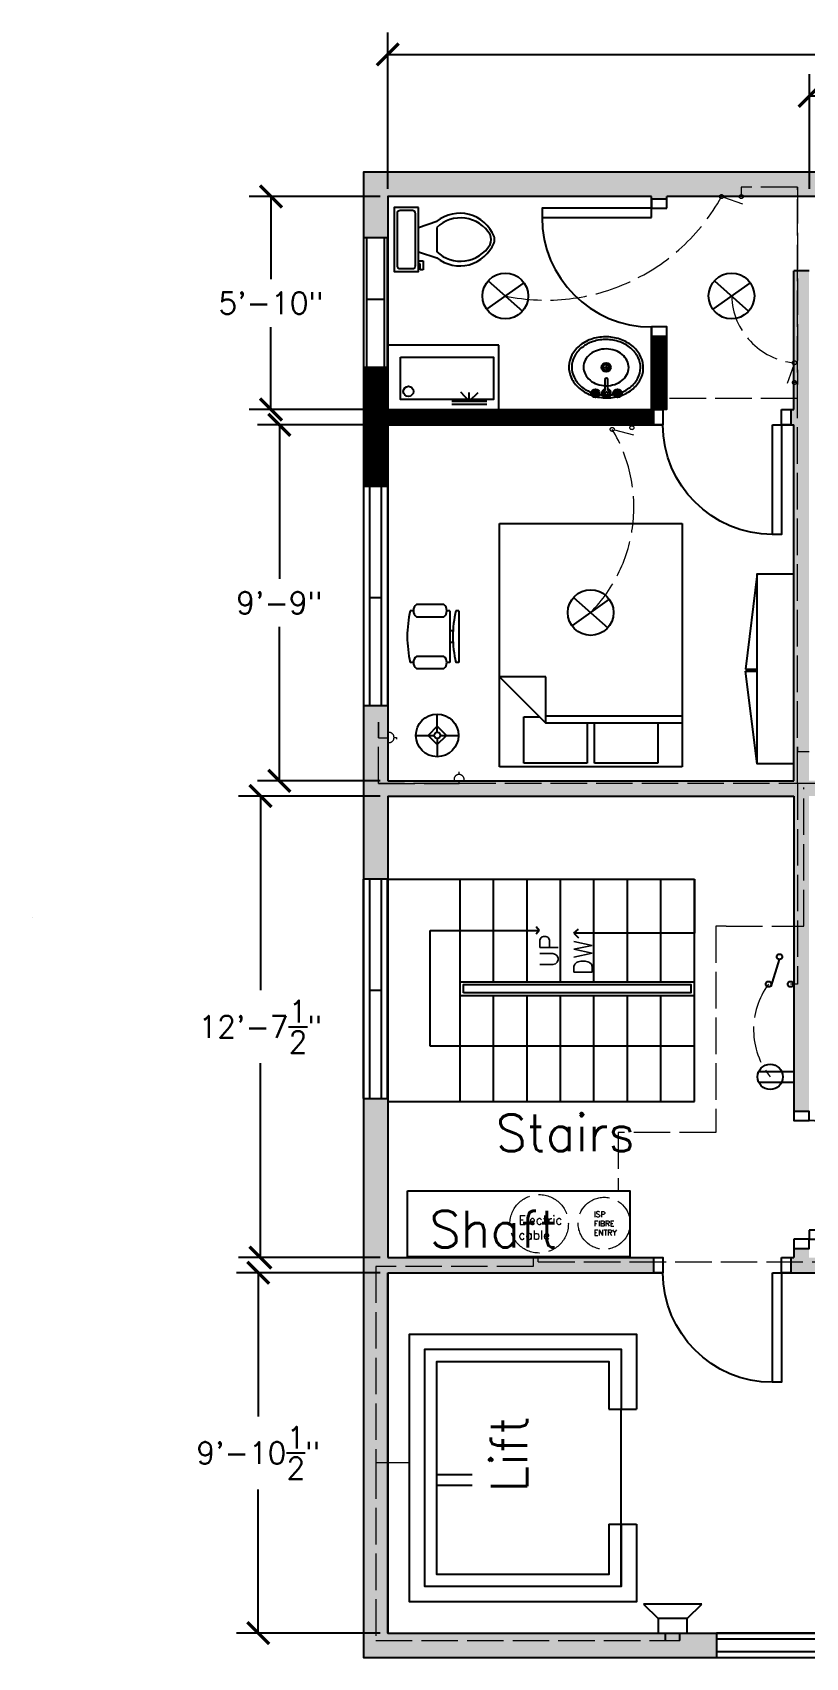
# Model space of a CAD drawing. Header units: inches. Extents: x 527 to 1247, y 344 to 878.
# Drawn here: x 527 to 781, y 344 to 878 of the extents above; entities that cross this region are included whole.
import ezdxf
from ezdxf import colors
from ezdxf.entities.mleader import LeaderData, LeaderLine
from ezdxf.math import Vec2, Vec3

# ---------------------------------------------------------------- set-up
doc = ezdxf.new("R2010")
doc.units = ezdxf.units.IN
doc.header["$MEASUREMENT"] = 0
doc.linetypes.add('ACAD_ISO02W100', pattern=[15, 12, -3])
for name, color, linetype in [('Blocks', 4, 'Continuous'), ('Dimensions', 1, 'Continuous'), ('Door', 6, 'Continuous'), ('Hatches', 3, 'Continuous'), ('Text', 2, 'Continuous'), ('Window', 5, 'Continuous')]:
    doc.layers.add(name, color=color, linetype=linetype)
doc.layers.add('Electrical', color=30, linetype='ACAD_ISO02W100', lineweight=20)
doc.layers.add('Internet', color=190, linetype='ACAD_ISO02W100', lineweight=20)
doc.styles.get("Standard").update_dxf_attribs({"font": 'simplex.shx'})
doc.dimstyles.new('Dim', dxfattribs={"dimscale": 40, "dimtxt": 0.18, "dimasz": 0.18, "dimexe": 0.18, "dimexo": 0.0625, "dimgap": 0.09, "dimtad": 0, "dimtih": 1, "dimtoh": 1, "dimzin": 0, "dimdsep": 46, "dimlunit": 4, "dimtxsty": 'Standard', "dimblk": 'ARCHTICK', "dimcen": 0.09, "dimadec": 0, "dimazin": 0, "dimtfac": 1, "dimtofl": 0, "dimtmove": 0, "dimatfit": 3, "dimfxl": 1, "dimtolj": 1, "dimtzin": 0, "dimarcsym": 0})

# ---------------------------------------------------------------- blocks, each defined once
blk = doc.blocks.new('Door 1')
at = {"layer": 'Door'}
for points in [[(-6, 6), (-3, 6), (-3, 42), (-6, 42)], [(-6, 6), (-3, 6), (-3, 42), (-6, 42)], [(-6, 6), (-3, 6), (-3, 42), (-6, 42)], [(-45, 0.99), (-42, 0.99), (-42, 6), (-45, 6)], [(-3, 1), (0, 1), (0, 6), (-3, 6)]]:
    blk.add_lwpolyline(points, close=True, dxfattribs=at)
blk.add_arc((-6, 6), 36, 90, 180, dxfattribs=at)
blk.add_arc((-6, 6), 36, 90, 180, dxfattribs=at)
blk.add_arc((-6, 6), 36, 90, 180, dxfattribs=at)
blk = doc.blocks.new('Window 1')
at = {"layer": 'Window'}
for p, q in [((0, 7.99), (-72, 7.99)), ((-72, 7.99), (-72, 0)), ((0, 6), (-72, 6)), ((-36.5, 6), (-36.5, 2)), ((0, 0), (0, 7.99)), ((0, 0), (0, 7.82)), ((-72, 2), (0, 2)), ((-72, 0), (0, 0))]:
    blk.add_line(p, q, dxfattribs=at)
blk = doc.blocks.new('Window 2')
at = {"layer": 'Window'}
blk.add_line((-29.77, 7), (-29.77, 1), dxfattribs=at)
for points in [[(-50.02, 0), (-7.57, 0), (-7.57, 7.99), (-50.02, 7.99)], [(-50.02, 1), (-7.57, 1), (-7.57, 7), (-50.02, 7)]]:
    blk.add_lwpolyline(points, close=True, dxfattribs=at)
blk = doc.blocks.new('Toilet - top')
for p, q in [((9.5, -6), (9.5, -2)), ((-10, -8.5), (-8, -8.5)), ((-10, -9.5), (-10, -8.5)), ((-7, -9.5), (-10, -9.5)), ((-8, -8.5), (-8, -8)), ((-7, -8), (-7, -9.5)), ((-4, -8), (-6, -14)), ((4, -8), (6, -14)), ((4, -14), (-4, -14))]:
    blk.add_line(p, q)
blk.add_lwpolyline([(10.5, -8), (10.5, 0), (-10.5, 0), (-10.5, -8)], close=True)
for points in [[(-9.5, -2), (-9.5, -6)], [(8.5, -1), (-8.5, -1)], [(-8.5, -7), (8.5, -7)]]:
    blk.add_lwpolyline(points)
for centre, radius, start, end in [((-8.62, -1.88), 0.884, 81.8699, 188.1301), ((8.62, -1.88), 0.884, 351.8699, 98.1301), ((-8.62, -6.12), 0.884, 171.8699, 278.1301), ((8.62, -6.12), 0.884, 261.8699, 8.1301), ((3.52, -21.58), 12.17, 141.4691, 247.9714), ((4.2, -21.82), 11.33, 136.3677, 238.9468), ((-3.52, -21.58), 12.17, 292.0284, 38.5307), ((-4.2, -21.82), 11.33, 301.053, 43.6321), ((0, -27.88), 4, 245.7318, 294.2682), ((0, -29), 4, 254.8605, 285.1395)]:
    blk.add_arc(centre, radius, start, end)
blk = doc.blocks.new('A$C278E23AF')
blk.add_blockref('Toilet - top', (0, 0))
blk = doc.blocks.new('Sink - Oval top')
for p, q in [((-1, 0), (1, 0)), ((0, 1), (0, -1))]:
    blk.add_line(p, q)
at = {"linetype": 'Continuous'}
for points in [[(-12.23, 0.39, 0.117634), (-11.46, -3.36, 0.104469), (-8.88, -6.8, 0.090016), (-5.08, -9.07, 0.08192), (-0.32, -10.02, 0.08192), (4.49, -9.38, 0.090016), (8.42, -7.36, 0.104469), (11.22, -4.09, 0.117634), (12.23, -0.39, 0.117634), (11.46, 3.36, 0.104469), (8.88, 6.8, 0.090016), (5.08, 9.07, 0.08192), (0.32, 10.02, 0.08192), (-4.49, 9.38, 0.090016), (-8.42, 7.36, 0.104469), (-11.22, 4.09, 0.117634)], [(-11.29, 0.16, 0.118622), (-10.52, -3.25, 0.104678), (-8.07, -6.36, 0.089562), (-4.54, -8.37, 0.081185), (-0.13, -9.15, 0.081185), (4.3, -8.49, 0.089562), (7.89, -6.58, 0.104678), (10.42, -3.55, 0.118622), (11.29, -0.16, 0.118622), (10.52, 3.25, 0.104678), (8.07, 6.36, 0.089562), (4.54, 8.37, 0.081185), (0.13, 9.15, 0.081185), (-4.3, 8.49, 0.089562), (-7.89, 6.58, 0.104678), (-10.42, 3.55, 0.118622)], [(-7.42, 0.08, 0.118283), (-6.91, -2.17, 0.104607), (-5.29, -4.21, 0.089718), (-2.97, -5.53, 0.081436), (-0.07, -6.04, 0.081436), (2.84, -5.59, 0.089718), (5.2, -4.33, 0.104607), (6.86, -2.32, 0.118283), (7.42, -0.08, 0.118283), (6.91, 2.17, 0.104607), (5.29, 4.21, 0.089718), (2.97, 5.53, 0.081436), (0.07, 6.04, 0.081436), (-2.84, 5.59, 0.089718), (-5.2, 4.33, 0.104607), (-6.86, 2.32, 0.118283)]]:
    blk.add_lwpolyline(points, format="xyb", close=True, dxfattribs=at)
for radius in [1.5, 1]:
    blk.add_circle((0, 0), radius)
blk = doc.blocks.new('Bed - Queen')
at = {"linetype": 'Continuous'}
for p, q in [((0, -80.00003), (0, 0)), ((0, 0), (59.99999, 0)), ((59.99999, 0), (59.99999, -80.00003)), ((7.99999, -1.2), (28.79998, -1.2)), ((7.99999, -14.4), (7.99999, -1.2)), ((28.79998, -1.2), (28.79998, -14.4)), ((31.19999, -1.2), (51.99999, -1.2)), ((31.19999, -14.4), (31.19999, -1.2)), ((51.99999, -1.2), (51.99999, -16.4)), ((0, -14.4), (44.8, -14.4)), ((59.99999, -29.6), (44.8, -14.4)), ((44.8, -14.4), (44.8, -29.6)), ((44.8, -16.8), (0, -16.8)), ((51.99999, -16.4), (46.79936, -16.4)), ((44.8, -29.6), (59.99999, -29.6)), ((59.99999, -80.00003), (0, -80.00003))]:
    blk.add_line(p, q, dxfattribs=at)
blk = doc.blocks.new('Chair - Desk')
at = {"linetype": 'Continuous'}
for p, q in [((-8.5, 0), (-8.5, -1)), ((-8.5, 0), (8.5, 0)), ((8.5, 0), (8.5, -1)), ((-10.5, -5), (-10.5, -14)), ((-8.5, -3), (-8.5, -4)), ((-8.5, -3), (8.5, -3)), ((-6.5, -14), (-6.5, -5)), ((-2, -3), (-2, -1.9355)), ((2, -1.9576), (2, -3)), ((6.5, -5), (6.5, -14)), ((8.5, -3), (8.5, -4)), ((10.5, -14), (10.5, -5)), ((-8.5, -15), (-8.5, -16)), ((8.5, -15), (8.5, -16))]:
    blk.add_line(p, q, dxfattribs=at)
for centre, radius, start, end in [((-8.5, -6.5), 2.5, 36.8699, 143.1301), ((0, 34.625), 36.625, 256.5803, 283.4197), ((8.5, -6.5), 2.5, 36.8699, 143.1301), ((-8.5, -12.5), 2.5, 216.8699, 323.1301), ((0, 19.625), 36.625, 256.5803, 283.4197), ((8.5, -12.5), 2.5, 216.8699, 323.1301)]:
    blk.add_arc(centre, radius, start, end, dxfattribs=at)
blk = doc.blocks.new('Lamp - Table')
at = {"linetype": 'Continuous'}
for p, q in [((0, 7), (0, 1)), ((-1, 0), (-7, 0)), ((0, 3), (-3, 0)), ((-3, 0), (0, -3)), ((3, 0), (0, 3)), ((0, -3), (3, 0)), ((1, 0), (7, 0)), ((0, -1), (0, -7))]:
    blk.add_line(p, q, dxfattribs=at)
for radius in [7, 1]:
    blk.add_circle((0, 0), radius, dxfattribs=at)
blk = doc.blocks.new('Faucet - Bathroom top')
for p, q in [((-4.107, 0.125), (-4.375, 0.125)), ((-3.75, 0.4788), (-3.75, 0.75)), ((-3.5, 0.482), (-3.5, 0.75)), ((-3.1461, 0.125), (-2.875, 0.125)), ((3.143, 0.125), (2.875, 0.125)), ((3.5, 0.4788), (3.5, 0.75)), ((3.75, 0.482), (3.75, 0.75)), ((4.1039, 0.125), (4.375, 0.125)), ((-4.1039, -0.125), (-4.375, -0.125)), ((-3.75, -0.4821), (-3.75, -0.75)), ((-3.5, -0.4789), (-3.5, -0.75)), ((-3.143, -0.125), (-2.875, -0.125)), ((-0.5, -0.8639), (-0.5, -4.5)), ((0.5, -4.5), (0.5, -0.8631)), ((3.1461, -0.125), (2.875, -0.125)), ((3.5, -0.4821), (3.5, -0.75)), ((3.75, -0.4789), (3.75, -0.75)), ((4.107, -0.125), (4.375, -0.125))]:
    blk.add_line(p, q)
for centre, radius in [((-3.625, 0), 1.375), ((-4.625, 0), 0.2795), ((-3.625, 0), 0.5), ((-3.625, 1), 0.2795), ((-2.625, 0), 0.2795), ((0, 0), 0.5), ((3.625, 0), 1.375), ((2.625, 0), 0.2795), ((3.625, 0), 0.5), ((3.625, 1), 0.2795), ((4.625, 0), 0.2795), ((-3.625, -1), 0.2795), ((3.625, -1), 0.2795)]:
    blk.add_circle(centre, radius)
for centre, radius, start, end in [((-3.625, 0), 1, 105.2407, 164.2093), ((-3.625, 0), 1, 16.44125, 74.07887), ((0, 0), 1.5, 289.6514, 250.3603), ((0, 0), 1, 300.3431, 239.7554), ((3.625, 0), 1, 106.12, 164.0884), ((3.625, 0), 1, 16.23422, 73.90469), ((-3.625, 0), 1, 196.2342, 253.9047), ((-3.625, 0), 1, 286.12, 344.0884), ((0, -4.5), 0.5, 180, 0), ((3.625, 0), 1, 196.4413, 254.0789), ((3.625, 0), 1, 285.2407, 344.2093)]:
    blk.add_arc(centre, radius, start, end)
blk = doc.blocks.new('A$C04D30047')
blk.add_blockref('Faucet - Bathroom top', (0, 0))
blk = doc.blocks.new('_ArchTick')
at = {"color": 0, "linetype": 'ByBlock', "const_width": 0.15}
blk.add_lwpolyline([(-0.5, -0.5), (0.5, 0.5)], dxfattribs=at)
blk = doc.blocks.new('*D33')
at = {"layer": 'Defpoints', "color": 0, "transparency": 16777216}
for p in [(643.37, 823.78), (605.02, 753.8), (643.37, 753.8)]:
    blk.add_point(p, dxfattribs=at)
at = {"layer": 'Dimensions', "color": 0, "lineweight": -2, "transparency": 16777216}
for p, q in [((640.87, 823.78), (597.82, 823.78)), ((605.02, 823.78), (605.02, 796.68)), ((605.02, 753.8), (605.02, 780.91)), ((640.87, 753.8), (597.82, 753.8))]:
    blk.add_line(p, q, dxfattribs=at)
at = {"layer": 'Dimensions', "color": 0, "lineweight": -2, "transparency": 16777216, "xscale": 7.199999999999999, "yscale": 7.199999999999999, "zscale": 7.199999999999999}
for p, rotation in [((605.02, 823.78), 90), ((605.02, 753.8), 270)]:
    blk.add_blockref('_ArchTick', p, dxfattribs=dict(at, rotation=rotation))
at = {"layer": 'Dimensions', "color": 0, "transparency": 16777216, "insert": (605.02, 788.79), "char_height": 7.2, "attachment_point": 5}
blk.add_mtext('\\A1;5\'-10"', dxfattribs=at)
blk = doc.blocks.new('*D34')
at = {"layer": 'Defpoints', "color": 0, "transparency": 16777216}
for p in [(643.37, 748.8), (607.79, 631.82), (643.37, 631.82)]:
    blk.add_point(p, dxfattribs=at)
at = {"layer": 'Dimensions', "color": 0, "lineweight": -2, "transparency": 16777216}
for p, q in [((640.87, 748.8), (600.59, 748.8)), ((607.79, 748.8), (607.79, 698.2)), ((607.79, 631.82), (607.79, 682.43)), ((640.87, 631.82), (600.59, 631.82))]:
    blk.add_line(p, q, dxfattribs=at)
at = {"layer": 'Dimensions', "color": 0, "lineweight": -2, "transparency": 16777216, "xscale": 7.199999999999999, "yscale": 7.199999999999999, "zscale": 7.199999999999999}
for p, rotation in [((607.79, 748.8), 90), ((607.79, 631.82), 270)]:
    blk.add_blockref('_ArchTick', p, dxfattribs=dict(at, rotation=rotation))
at = {"layer": 'Dimensions', "color": 0, "transparency": 16777216, "insert": (607.79, 690.31), "char_height": 7.2, "attachment_point": 5}
blk.add_mtext('\\A1;9\'-9"', dxfattribs=at)
blk = doc.blocks.new('*D35')
at = {"layer": 'Defpoints', "color": 0, "transparency": 16777216}
for p in [(643.37, 626.82), (601.56, 475.2), (643.37, 475.2)]:
    blk.add_point(p, dxfattribs=at)
at = {"layer": 'Dimensions', "color": 0, "lineweight": -2, "transparency": 16777216}
for p, q in [((640.87, 626.82), (594.36, 626.82)), ((601.56, 626.82), (601.56, 563.01)), ((601.56, 475.2), (601.56, 539.01)), ((640.87, 475.2), (594.36, 475.2))]:
    blk.add_line(p, q, dxfattribs=at)
at = {"layer": 'Dimensions', "color": 0, "lineweight": -2, "transparency": 16777216, "xscale": 7.199999999999999, "yscale": 7.199999999999999, "zscale": 7.199999999999999}
for p, rotation in [((601.56, 626.82), 90), ((601.56, 475.2), 270)]:
    blk.add_blockref('_ArchTick', p, dxfattribs=dict(at, rotation=rotation))
at = {"layer": 'Dimensions', "color": 0, "transparency": 16777216, "insert": (601.56, 551.01), "char_height": 7.2, "attachment_point": 5}
blk.add_mtext('\\A1;12\'-7{\\H1x;\\S1/2;}"', dxfattribs=at)
blk = doc.blocks.new('*D36')
at = {"layer": 'Defpoints', "color": 0, "transparency": 16777216}
for p in [(643.37, 470.2), (600.84, 351.78), (643.37, 351.78)]:
    blk.add_point(p, dxfattribs=at)
at = {"layer": 'Dimensions', "color": 0, "lineweight": -2, "transparency": 16777216}
for p, q in [((640.87, 470.2), (593.64, 470.2)), ((600.84, 470.2), (600.84, 422.99)), ((600.84, 351.78), (600.84, 398.99)), ((640.87, 351.78), (593.64, 351.78))]:
    blk.add_line(p, q, dxfattribs=at)
at = {"layer": 'Dimensions', "color": 0, "lineweight": -2, "transparency": 16777216, "xscale": 7.199999999999999, "yscale": 7.199999999999999, "zscale": 7.199999999999999}
for p, rotation in [((600.84, 470.2), 90), ((600.84, 351.78), 270)]:
    blk.add_blockref('_ArchTick', p, dxfattribs=dict(at, rotation=rotation))
at = {"layer": 'Dimensions', "color": 0, "transparency": 16777216, "insert": (600.84, 410.99), "char_height": 7.2, "attachment_point": 5}
blk.add_mtext('\\A1;9\'-10{\\H1x;\\S1/2;}"', dxfattribs=at)
blk = doc.blocks.new('*D37')
at = {"layer": 'Defpoints', "color": 0, "transparency": 16777216}
for p in [(782.02, 856.83), (782.02, 823.78), (915.55, 823.78)]:
    blk.add_point(p, dxfattribs=at)
at = {"layer": 'Dimensions', "color": 0, "lineweight": -2, "transparency": 16777216}
for p, q in [((782.02, 826.28), (782.02, 864.03)), ((915.55, 826.28), (915.55, 864.03)), ((782.02, 856.83), (826.15, 856.83)), ((915.55, 856.83), (871.41, 856.83))]:
    blk.add_line(p, q, dxfattribs=at)
at = {"layer": 'Dimensions', "color": 0, "lineweight": -2, "transparency": 16777216, "xscale": 7.199999999999999, "yscale": 7.199999999999999, "zscale": 7.199999999999999, "rotation": 180}
blk.add_blockref('_ArchTick', (782.02, 856.83), dxfattribs=at)
at = {"layer": 'Dimensions', "color": 0, "lineweight": -2, "transparency": 16777216, "xscale": 7.199999999999999, "yscale": 7.199999999999999, "zscale": 7.199999999999999}
blk.add_blockref('_ArchTick', (915.55, 856.83), dxfattribs=at)
at = {"layer": 'Dimensions', "color": 0, "transparency": 16777216, "insert": (848.78, 856.83), "char_height": 7.2, "attachment_point": 5}
blk.add_mtext('\\A1;11\'-1{\\H1x;\\S1/2;}"', dxfattribs=at)
blk = doc.blocks.new('*D40')
at = {"layer": 'Defpoints', "color": 0, "transparency": 16777216}
for p in [(643.37, 870.49), (643.37, 823.78), (1194.37, 823.78)]:
    blk.add_point(p, dxfattribs=at)
at = {"layer": 'Dimensions', "color": 0, "lineweight": -2, "transparency": 16777216}
for p, q in [((643.37, 826.28), (643.37, 877.69)), ((1194.37, 826.28), (1194.37, 877.69)), ((643.37, 870.49), (895.56, 870.49)), ((1194.37, 870.49), (942.19, 870.49))]:
    blk.add_line(p, q, dxfattribs=at)
at = {"layer": 'Dimensions', "color": 0, "lineweight": -2, "transparency": 16777216, "xscale": 7.199999999999999, "yscale": 7.199999999999999, "zscale": 7.199999999999999, "rotation": 180}
blk.add_blockref('_ArchTick', (643.37, 870.49), dxfattribs=at)
at = {"layer": 'Dimensions', "color": 0, "lineweight": -2, "transparency": 16777216, "xscale": 7.199999999999999, "yscale": 7.199999999999999, "zscale": 7.199999999999999}
blk.add_blockref('_ArchTick', (1194.37, 870.49), dxfattribs=at)
at = {"layer": 'Dimensions', "color": 0, "transparency": 16777216, "insert": (918.87, 870.49), "char_height": 7.2, "attachment_point": 5}
blk.add_mtext('\\A1;45\'-11"', dxfattribs=at)
blk = doc.blocks.new('Speaker')
at = {"color": 7}
for p, q in [((0.25, 0.15), (0.15, 0.05)), ((0.25, -0.25), (0.25, 0.15)), ((0, 0), (0.05, 0)), ((0.05, 0.05), (0.05, -0.15)), ((0.15, 0.05), (0.05, 0.05)), ((0.15, -0.15), (0.15, 0.05)), ((0, -0.1), (0.05, -0.1)), ((0.05, -0.15), (0.15, -0.15)), ((0.15, -0.15), (0.25, -0.25))]:
    blk.add_line(p, q, dxfattribs=at)
blk = doc.blocks.new('Switch - SPST Open')
at = {"color": 7}
blk.add_line((0.027156, -0.00762), (0.264557, -0.092586), dxfattribs=at)
for centre in [(0, 0), (0.25, 0)]:
    blk.add_circle(centre, 0.025, dxfattribs=at)
blk = doc.blocks.new('Switch - SPDT')
at = {"color": 7}
blk.add_line((0.024244, -0.003069), (0.27184, -0.078931), dxfattribs=at)
for centre in [(0, 0), (0.25, 0.1), (0.25, -0.1)]:
    blk.add_circle(centre, 0.025, dxfattribs=at)

msp = doc.modelspace()

# ---------------------------------------------------------------- hatches: boundary and pattern name
at = {"layer": 'Hatches'}
h = msp.add_hatch(color=256, dxfattribs=at)
h.dxf.hatch_style = 1
h.paths.add_polyline_path([(797.607, 831.78), (635.373, 831.78), (635.373, 810.203), (643.373, 810.203), (643.373, 823.78), (730.088, 823.78), (730.088, 822.944), (735.088, 822.944), (735.088, 823.78), (776.829, 823.78), (797.607, 823.78)])
h.paths.add_polyline_path([(869.079, 631.82), (781.829, 631.82), (781.829, 799.335), (776.829, 799.335), (776.829, 753.798), (775.837, 753.798), (775.837, 748.802), (776.829, 748.802), (776.829, 631.82), (643.373, 631.82), (643.373, 656.531), (635.373, 656.531), (635.373, 599.49), (643.373, 599.49), (643.373, 626.82), (776.829, 626.82), (776.829, 523.202), (781.829, 523.202), (781.829, 626.82), (869.079, 626.82)])
h = msp.add_hatch(dxfattribs=at)
h.set_pattern_fill('ANSI31', color=256)
h.paths.add_polyline_path([(730.837, 753.87), (733.837, 753.866), (735.088, 753.866), (735.088, 777.944), (730.088, 777.944), (730.088, 753.802), (643.373, 753.802), (643.373, 767.762), (635.373, 767.762), (635.373, 728.531), (643.373, 728.531), (643.373, 748.802), (730.837, 748.861)])
h.paths.add_polyline_path([(920.545, 823.78), (970.148, 823.78), (970.148, 831.78), (869.607, 831.78), (869.607, 823.78), (915.545, 823.78), (915.545, 782.285), (915.545, 631.82), (914.079, 631.82), (914.079, 626.82), (920.545, 626.82), (920.545, 632.82)])
h = msp.add_hatch(color=256, dxfattribs=at)
h.dxf.hatch_style = 1
h.paths.add_polyline_path([(643.373, 527.49), (635.373, 527.49), (635.373, 343.78), (751.39, 343.78), (751.39, 351.78), (643.373, 351.78), (643.373, 470.202), (730.837, 470.202), (730.837, 475.202), (643.373, 475.202)])
h.paths.add_polyline_path([(997.442, 474.72), (1131.158, 474.72), (1133.869, 474.72), (1133.869, 477.252), (1138.866, 477.252), (1138.866, 474.72), (1175.541, 474.72), (1175.541, 479.72), (997.442, 479.72), (997.442, 578.126), (992.442, 578.126), (992.442, 475.202), (781.829, 475.202), (781.829, 478.202), (776.829, 478.202), (776.829, 475.202), (775.837, 475.202), (775.837, 470.202), (992.442, 470.202), (992.442, 351.78), (920.442, 351.78), (920.442, 349.768), (923.442, 349.768), (923.442, 343.78), (1016.991, 343.78), (1016.991, 351.78), (997.442, 351.78), (997.442, 470.202)])
h.paths.add_polyline_path([(839.442, 349.768), (842.442, 349.768), (842.442, 351.78), (823.39, 351.78), (823.39, 343.78), (839.442, 343.78)], flags=17)

# ---------------------------------------------------------------- linework, layer by layer
for p, q in [((730.088, 819.944), (730.088, 823.78)), ((735.088, 819.944), (735.088, 823.78)), ((776.829, 753.798), (776.829, 799.335)), ((781.829, 799.335), (776.829, 799.335)), ((730.088, 753.802), (730.088, 780.944)), ((735.088, 753.866), (735.088, 780.944)), ((643.373, 753.802), (730.088, 753.802)), ((735.088, 753.866), (733.837, 753.866)), ((772.837, 753.798), (776.829, 753.798)), ((643.373, 748.802), (733.837, 748.863)), ((643.373, 748.802), (733.837, 748.802)), ((769.837, 748.802), (776.829, 748.802)), ((776.829, 631.82), (776.829, 748.802)), ((764.78, 699.799), (764.78, 699.799)), ((643.373, 631.82), (776.829, 631.82)), ((643.373, 626.82), (776.829, 626.82)), ((776.829, 626.82), (776.829, 520.202)), ((776.829, 481.202), (776.829, 475.202)), ((643.373, 475.202), (733.837, 475.202)), ((772.837, 475.202), (776.829, 475.202)), ((643.373, 351.78), (643.373, 470.202)), ((643.373, 470.202), (733.837, 470.202)), ((769.837, 470.202), (992.442, 470.202)), ((643.373, 351.78), (643.373, 351.78))]:
    msp.add_line(p, q)
for points in [[(920.442, 343.78), (1202.373, 343.78), (1202.373, 831.78), (635.373, 831.78), (635.373, 343.78), (842.442, 343.78)], [(730.088, 823.78), (643.373, 823.78), (643.373, 753.802)], [(776.829, 823.78), (735.088, 823.78)], [(915.545, 823.78), (776.829, 823.78)], [(643.373, 748.802), (643.373, 631.82)], [(643.373, 626.82), (643.373, 475.202)], [(643.373, 470.202), (643.373, 351.78), (845.442, 351.78)]]:
    msp.add_lwpolyline(points)
msp.add_lwpolyline([(649.916, 497.084), (722.912, 497.084), (722.912, 475.464), (649.916, 475.464)], close=True)
at = {"layer": 'Blocks'}
for p, q in [((676.408, 796.111), (687.629, 786.109)), ((750.736, 796.111), (761.957, 786.109)), ((688.157, 795.478), (675.873, 786.815)), ((762.485, 795.478), (750.201, 786.815)), ((679.912, 774.945), (643.373, 774.945)), ((679.912, 753.802), (679.912, 774.945)), ((670.116, 756.581), (667.42, 759.511)), ((670.116, 756.581), (670.116, 759.444)), ((673.046, 759.277), (670.116, 756.581)), ((664.49, 756.581), (675.968, 756.581)), ((664.49, 756.581), (670.116, 756.581)), ((664.49, 755.543), (675.968, 755.543)), ((670.116, 756.581), (670.116, 756.581)), ((764.78, 699.799), (761.008, 668.473)), ((764.78, 699.799), (764.78, 699.799)), ((716.208, 691.452), (703.924, 682.789)), ((704.459, 692.085), (715.68, 682.083)), ((761.008, 668.473), (764.78, 668.473)), ((764.78, 637.365), (761.008, 667.885)), ((761.008, 667.885), (761.008, 667.885)), ((761.008, 667.885), (764.78, 667.885)), ((643.373, 599.49), (643.373, 526.482)), ((643.373, 599.49), (744.163, 599.49)), ((667.163, 526.482), (667.163, 599.49)), ((678.163, 565.728), (678.163, 599.49)), ((689.163, 565.728), (689.163, 599.49)), ((700.163, 565.728), (700.163, 599.49)), ((711.163, 565.728), (711.163, 599.49)), ((722.163, 565.728), (722.163, 599.49)), ((733.163, 565.728), (733.163, 599.49)), ((744.163, 526.482), (744.163, 599.49)), ((744.163, 599.49), (744.163, 581.742)), ((657.375, 544.617), (657.375, 582.691)), ((657.375, 582.691), (693.137, 582.691)), ((693.137, 582.691), (692.153, 583.886)), ((693.137, 582.691), (692.206, 581.392)), ((704.495, 581.742), (706.049, 583.043)), ((692.206, 581.392), (692.206, 581.392)), ((744.163, 581.742), (704.495, 581.742)), ((704.495, 581.742), (706.049, 580.275)), ((667.163, 565.728), (744.163, 565.728)), ((667.163, 561.281), (744.163, 561.281)), ((678.163, 526.482), (678.163, 561.281)), ((689.163, 526.482), (689.163, 561.281)), ((700.163, 526.482), (700.163, 561.281)), ((711.163, 526.482), (711.163, 561.281)), ((722.163, 526.482), (722.163, 561.281)), ((733.163, 526.482), (733.163, 561.281)), ((744.163, 544.617), (657.375, 544.617)), ((765.309, 536.269), (777.011, 536.269)), ((765.321, 532.805), (777.095, 532.805)), ((643.373, 526.482), (744.163, 526.482)), ((643.373, 526.482), (667.163, 526.482)), ((720.085, 445.051), (720.085, 425.346)), ((716.085, 425.346), (720.085, 425.346)), ((720.085, 425.346), (725.085, 425.346)), ((720.085, 387.62), (720.085, 425.346)), ((671.159, 403.798), (659.385, 403.798)), ((671.171, 400.333), (659.469, 400.333)), ((716.085, 387.62), (720.085, 387.62)), ((720.085, 367.104), (720.085, 387.62)), ((720.085, 387.62), (725.085, 387.62))]:
    msp.add_line(p, q, dxfattribs=at)
for points in [[(647.537, 771.038), (678.126, 771.038), (678.126, 757.085), (647.537, 757.085)], [(776.768, 699.799), (776.768, 637.365), (764.78, 637.365), (764.78, 699.799)], [(668.314, 562.153), (668.314, 564.913), (742.993, 564.913), (742.993, 562.153)]]:
    msp.add_lwpolyline(points, close=True, dxfattribs=at)
for points in [[(725.085, 387.62), (725.085, 362.104), (650.576, 362.104), (650.576, 450.051), (725.085, 450.051), (725.085, 425.346)], [(720.085, 387.62), (720.085, 367.104), (655.576, 367.104), (655.576, 445.051), (720.085, 445.051), (720.085, 425.346)], [(716.085, 387.62), (716.085, 371.104), (659.576, 371.104), (659.576, 441.051), (716.085, 441.051), (716.085, 425.346)]]:
    msp.add_lwpolyline(points, dxfattribs=at)
for centre, radius in [((682.031, 791.124), 7.516), ((756.359, 791.124), 7.516), ((650.171, 759.781), 1.672), ((710.082, 687.098), 7.516), ((769.079, 534.549), 4.144)]:
    msp.add_circle(centre, radius, dxfattribs=at)
at = {"layer": 'Electrical'}
for p, q in [((778.002, 826.9), (759.502, 826.9)), ((759.502, 826.9), (759.502, 823.78)), ((778.002, 630.966), (778.002, 826.9)), ((778.002, 826.9), (778.002, 826.9)), ((778.002, 826.9), (778.002, 765.991)), ((778.002, 826.9), (778.002, 762)), ((778.002, 762.656), (776.829, 762.689)), ((778.002, 762), (778.002, 762.656)), ((732.499, 757.395), (729.589, 752.125)), ((778.002, 757.395), (732.499, 757.395)), ((729.589, 752.125), (723.615, 752.125)), ((723.615, 752.125), (723.615, 748.49)), ((640.309, 630.966), (640.309, 651.082)), ((640.309, 651.082), (640.309, 645.919)), ((643.373, 647.656), (643.373, 647.656)), ((643.373, 647.656), (643.373, 644.443)), ((640.309, 645.919), (643.373, 645.919)), ((643.373, 644.341), (643.373, 644.341)), ((645.46, 646.009), (646.308, 646.009)), ((646.308, 646.009), (646.308, 645.488)), ((778.002, 642.996), (778.002, 641.506)), ((778.002, 641.506), (781.829, 641.507)), ((858.876, 630.966), (640.309, 630.966)), ((640.309, 630.966), (666.867, 630.966)), ((666.867, 630.966), (655.543, 630.966)), ((665.225, 631.82), (665.225, 631.82)), ((665.225, 631.82), (668.438, 631.82)), ((666.867, 630.966), (666.867, 631.82)), ((666.872, 633.908), (666.872, 634.756)), ((668.54, 631.82), (668.54, 631.82)), ((858.876, 630.966), (778.002, 630.966)), ((778.002, 630.966), (778.002, 564.983)), ((778.002, 564.983), (775.732, 565)), ((691.191, 475.464), (691.191, 472.264)), ((692.84, 473.83), (692.84, 475.464)), ((691.191, 472.264), (639.449, 472.264)), ((639.449, 472.264), (639.449, 407.901)), ((692.84, 473.83), (880.437, 473.83)), ((639.449, 407.901), (650.576, 407.901)), ((639.449, 407.901), (639.449, 349.349)), ((639.449, 349.349), (739.415, 349.387))]:
    msp.add_line(p, q, dxfattribs=at)
msp.add_circle((693.145, 486.273), 9.596, dxfattribs=at)
for centre, radius, start, end in [((695.416, 855.607), 65.857, 258.24079, 331.10045), ((779.158, 791.892), 22.812, 181.93072, 264.63971), ((674.966, 721.754), 49.306, 315.35376, 31.18191), ((643.798, 646.049), 1.662, 255.15586, 104.84414), ((666.832, 632.246), 1.662, 345.15586, 194.84414), ((788.516, 550.138), 24.916, 143.38315, 218.73132)]:
    msp.add_arc(centre, radius, start, end, dxfattribs=at)
at = {"layer": 'Internet'}
for p, q in [((754.585, 584.057), (751.239, 584.057)), ((751.239, 584.057), (751.239, 516.307)), ((751.239, 516.307), (719.068, 516.307)), ((719.068, 516.307), (719.068, 497.084))]:
    msp.add_line(p, q, dxfattribs=at)
msp.add_lwpolyline([(754.585, 584.057), (780.164, 584.057), (780.164, 629.609)], dxfattribs=at)
msp.add_lwpolyline([(526.656, 586.76), (526.656, 586.76), (526.656, 586.76), (526.656, 586.76)], close=True, dxfattribs=at)
msp.add_circle((714.511, 486.46), 8.541, dxfattribs=at)

# ---------------------------------------------------------------- block references
msp.add_blockref('Window 1', (823.39, 343.792))
at = {"layer": 'Blocks'}
for name, p, rotation in [('A$C278E23AF', (645.498, 809.655), 90), ('A$C04D30047', (715.269, 759.169), 180), ('Bed - Queen', (740.101, 636.416), 180), ('Chair - Desk', (666.803, 679.217), 270.000022193699), ('Lamp - Table', (659.656, 646.752), 90)]:
    msp.add_blockref(name, p, dxfattribs=dict(at, rotation=rotation))
msp.add_blockref('Sink - Oval top', (715.15, 767.665), dxfattribs=at)
for name, p, xscale, yscale, zscale, rotation in [('Switch - SPDT', (772.125, 574.018), 36.07340495652518, 36.07340495652518, 36.07340495652518, 270), ('Speaker', (734.629, 349.387), 47.85869543498665, 47.85869543498665, 47.85869543498665, 90)]:
    msp.add_blockref(name, p, dxfattribs=dict(at, xscale=xscale, yscale=yscale, zscale=zscale, rotation=rotation))
at = {"layer": 'Electrical', "xscale": 25.96288099777057, "yscale": 25.96288099777057, "zscale": 25.96288099777057}
msp.add_blockref('Switch - SPST Open', (753.072, 823.78), dxfattribs=at)
for p, rotation in [((777.027, 769.18), 270), ((717.148, 747.283), 4.934074179485174)]:
    msp.add_blockref('Switch - SPST Open', p, dxfattribs=dict(at, rotation=rotation))
at = {"layer": 'Window'}
for name, p, rotation in [('Door 1', (736.091, 822.944), 90), ('Window 2', (635.373, 760.187), 270), ('Window 1', (643.373, 728.531), 90), ('Window 1', (643.36, 599.49), 90), ('Door 1', (775.825, 478.202), 270.0000000000009)]:
    msp.add_blockref(name, p, dxfattribs=dict(at, rotation=rotation))
at = {"layer": 'Window', "xscale": -1, "rotation": 180}
for p in [(775.837, 754.802), (775.837, 476.202)]:
    msp.add_blockref('Door 1', p, dxfattribs=at)

# ---------------------------------------------------------------- texts
at = {"layer": 'Electrical', "insert": (686.357, 488.972), "char_height": 2.9461, "attachment_point": 1}
msp.add_mtext_dynamic_manual_height_columns('Electric cable', width=12.83912, gutter_width=0.246, heights=[0], dxfattribs=at)
at = {"layer": 'Internet', "insert": (711.109, 490.312), "char_height": 1.82002, "attachment_point": 1}
msp.add_mtext_dynamic_manual_height_columns('ISP FIBRE ENTRY', width=4.20911, gutter_width=0.152, heights=[0], dxfattribs=at)
at = {"layer": 'Text', "attachment_point": 1, "rotation": 90}
for s, width, insert, char_height in [('UP', 72.30653, (693.382, 570.424), 6), ('DW', 82.50712, (704.587, 567.972), 6), ('Lift', 117.35656, (677.223, 398.01), 12)]:
    msp.add_mtext_dynamic_manual_height_columns(s, width=width, gutter_width=1, heights=[0], dxfattribs=dict(at, insert=insert, char_height=char_height))
at = {"layer": 'Text', "attachment_point": 1}
for s, width, insert, char_height in [('Stairs', 129.4647, (643.373, 526.482), 0.2), ('Stairs', 122.80195, (678.856, 522.133), 12), ('Shaft', 63.0777, (657.081, 490.535), 12)]:
    msp.add_mtext_dynamic_manual_height_columns(s, width=width, gutter_width=1, heights=[0], dxfattribs=dict(at, insert=insert, char_height=char_height))

# ---------------------------------------------------------------- dimensions: what is measured, and where the dimension line sits
at = {"layer": 'Dimensions'}
for base, p1, p2, picture, middle in [((643.373, 870.487), (1194.373, 823.78), (643.373, 823.78), '*D40', (918.873, 870.487)), ((782.0203, 856.8279), (915.5451, 823.7799), (782.0203, 823.7799), '*D37', (848.7827, 856.8279))]:
    dim = msp.add_linear_dim(base=base, p1=p1, p2=p2, dimstyle='Dim', dxfattribs=at)
    dim.commit()
    dim.dimension.update_dxf_attribs({"geometry": picture, "text_midpoint": middle, "dimtype": 160})
for base, p1, p2, picture, middle in [((605.024, 753.802), (643.373, 823.78), (643.373, 753.802), '*D33', (605.024, 788.791)), ((607.795, 631.82), (643.373, 748.802), (643.373, 631.82), '*D34', (607.795, 690.311)), ((601.556, 475.202), (643.373, 626.82), (643.373, 475.202), '*D35', (601.556, 551.011)), ((600.843, 351.78), (643.373, 470.202), (643.373, 351.78), '*D36', (600.843, 410.991))]:
    dim = msp.add_linear_dim(base=base, p1=p1, p2=p2, angle=90, dimstyle='Dim', dxfattribs=at)
    dim.commit()
    dim.dimension.update_dxf_attribs({"geometry": picture, "text_midpoint": middle, "dimtype": 160})

# ---------------------------------------------------------------- leaders
at = {"layer": 'Blocks'}
ml = msp.add_multileader_mtext('Standard', dxfattribs=at)
ml.set_content('', color=256)
ml.set_leader_properties()
ml.build(insert=Vec2(0, 0))
ml.multileader.update_dxf_attribs({"dogleg_length": 0.36, "arrow_head_size": 0.18})
ctx = ml.context
ctx.base_point, ctx.char_height, ctx.arrow_head_size, ctx.landing_gap_size, ctx.plane_origin, ctx.plane_x_axis, ctx.plane_y_axis = Vec3(744.163, 544.977), 0.18, 0.18, 0.09, Vec3(744.163, 526.482), Vec3(0, 1), Vec3(-1, 0)
notes = []
notes.append((ctx, [(0, (1, 1, 0), (744.163, 544.617), (0, 1), 0.36, [(0, [(744.163, 526.482)], 0, [])])]))
ctx.mtext.insert, ctx.mtext.text_direction, ctx.mtext.rotation, ctx.mtext.flow_direction = Vec3(744.073, 545.067), Vec3(0, 1), 1.5707963, 5
for ctx, leaders in notes:
    for number, flags, end, landing, length, lines in leaders:
        leader = LeaderData()
        leader.index, (leader.has_last_leader_line, leader.has_dogleg_vector, leader.attachment_direction) = number, flags
        leader.last_leader_point, leader.dogleg_vector, leader.dogleg_length = Vec3(end), Vec3(landing), length
        for number, points, colour, breaks in lines:
            line = LeaderLine()
            line.index, line.vertices, line.color, line.breaks = number, Vec3.list(points), colors.encode_raw_color(colour), breaks
            leader.lines.append(line)
        ctx.leaders.append(leader)

doc.saveas('drawing.dxf')
